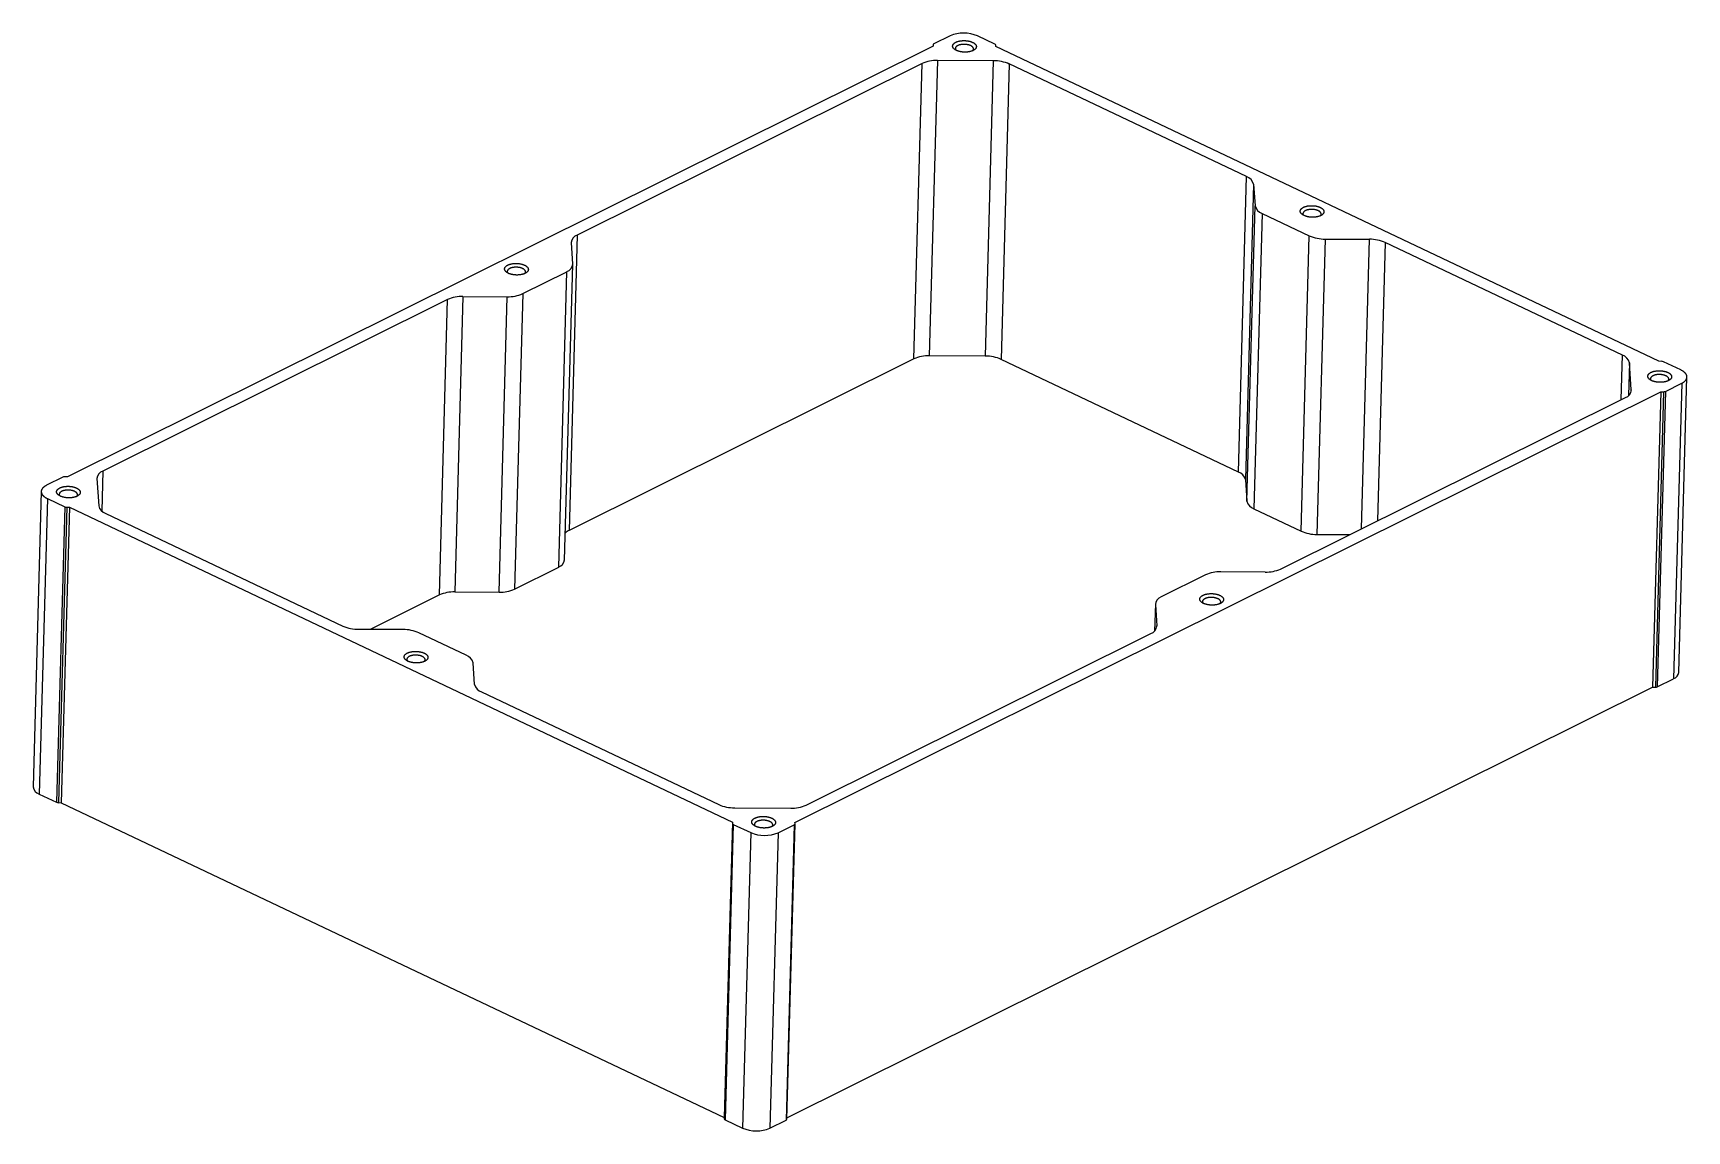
# Model space of a CAD drawing. Header units: millimetres. Extents: x -149 to 149, y -99 to 99.
import ezdxf

# ---------------------------------------------------------------- set-up
doc = ezdxf.new("R2010")
doc.units = ezdxf.units.MM

msp = doc.modelspace()

# ---------------------------------------------------------------- linework, layer by layer
at = {"color": 7, "linetype": 'Continuous', "lineweight": 25}
for p, q in [((16.27, 98.61), (13.34, 97.16)), ((24.35, 97.1), (21.22, 98.59)), ((13.22, 96.74), (-143.17, 18.98)), ((13.21, 97), (13.2, 96.73)), ((13.21, 96.98), (13.2, 96.73)), ((13.21, 96.98), (13.22, 96.74)), ((24.53, 96.69), (24.51, 96.93)), ((144.26, 39.85), (24.53, 96.69)), ((11.21, 93.61), (-51.06, 62.65)), ((9.74, 40.27), (11.21, 93.61)), ((14, 94.17), (12.52, 40.83)), ((24.11, 94.12), (14, 94.17)), ((22.64, 40.78), (24.11, 94.12)), ((26.97, 93.53), (25.5, 40.2)), ((69.82, 73.19), (26.97, 93.53)), ((68.35, 19.86), (69.82, 73.19)), ((71.09, 71.82), (69.61, 18.48)), ((71.09, 71.82), (71.35, 67.93)), ((69.88, 14.6), (71.35, 67.93)), ((72.62, 66.56), (71.14, 13.22)), ((72.62, 66.56), (81.15, 62.51)), ((-51.06, 62.65), (-52.54, 9.31)), ((-51.87, 57.4), (-52.14, 61.28)), ((79.67, 9.17), (81.15, 62.51)), ((84.01, 61.92), (82.54, 8.58)), ((84.01, 61.92), (92.01, 61.88)), ((90.56, 9.6), (92.01, 61.88)), ((94.87, 61.3), (93.48, 11.05)), ((137.72, 40.96), (94.87, 61.3)), ((-53.35, 3.97), (-51.87, 57.31)), ((-60.93, 52.07), (-52.95, 56.03)), ((-54.42, 2.7), (-52.95, 56.03)), ((-74.5, 51), (-136.77, 20.03)), ((-75.97, -2.34), (-74.5, 51)), ((-71.71, 51.55), (-73.18, -1.79)), ((-71.71, 51.55), (-63.72, 51.51)), ((-65.19, -1.83), (-63.72, 51.51)), ((-60.93, 52.07), (-62.4, -1.27)), ((9.74, 40.27), (-52.54, 9.31)), ((22.64, 40.78), (12.52, 40.83)), ((68.35, 19.86), (25.5, 40.2)), ((137.5, 32.93), (137.72, 40.96)), ((138.98, 39.58), (138.82, 33.68)), ((139.32, 34.67), (138.98, 39.58)), ((144.76, 39.84), (144.26, 39.85)), ((148.25, 38.28), (145.12, 39.77)), ((145.49, 34.42), (148.42, 35.88)), ((148.42, 35.88), (146.95, -17.46)), ((147.89, -16.34), (149.36, 37)), ((-11.75, -43.4), (144.64, 34.36)), ((75.97, 2.34), (138.25, 33.31)), ((139.32, 34.49), (139.32, 34.67)), ((144.64, 34.36), (143.17, -18.98)), ((145.14, 34.35), (143.67, -18.98)), ((145.49, 34.42), (144.01, -18.91)), ((144.64, 34.36), (145.14, 34.35)), ((-144.01, 18.91), (-146.95, 17.46)), ((-143.17, 18.98), (-143.67, 18.98)), ((-137.85, 18.67), (-137.51, 13.76)), ((-136.77, 20.03), (-136.97, 12.83)), ((69.61, 18.48), (69.88, 14.6)), ((-147.89, 16.34), (-149.36, -37)), ((-146.78, 15.06), (-148.25, -38.28)), ((-146.78, 15.06), (-143.65, 13.57)), ((-143.65, 13.57), (-145.12, -39.77)), ((-143.29, 13.49), (-144.76, -39.84)), ((-142.79, 13.49), (-144.26, -39.85)), ((-143.29, 13.49), (-142.79, 13.49)), ((-142.79, 13.49), (-23.05, -43.35)), ((-136.24, 12.38), (-93.4, -7.96)), ((71.14, 13.22), (79.67, 9.17)), ((82.54, 8.58), (88.47, 8.56)), ((-62.4, -1.27), (-54.42, 2.7)), ((62.4, 1.27), (54.42, -2.7)), ((73.18, 1.79), (65.19, 1.83)), ((-75.97, -2.34), (-88.47, -8.56)), ((-73.18, -1.79), (-65.19, -1.83)), ((53.35, -3.97), (53.21, -8.85)), ((53.35, -4.06), (53.22, -8.85)), ((53.35, -4.06), (53.61, -7.94)), ((-82.54, -8.58), (-90.53, -8.55)), ((53.61, -8.12), (53.61, -7.94)), ((-71.14, -13.22), (-79.67, -9.17)), ((-9.74, -40.27), (52.54, -9.31)), ((-69.61, -18.48), (-69.88, -14.6)), ((144.01, -18.91), (146.95, -17.46)), ((-68.35, -19.86), (-25.5, -40.2)), ((-13.2, -96.73), (143.17, -18.98)), ((143.17, -18.98), (143.67, -18.98)), ((-148.25, -38.28), (-145.12, -39.77)), ((-144.76, -39.84), (-144.26, -39.85)), ((-144.26, -39.85), (-24.53, -96.69)), ((-22.64, -40.78), (-12.52, -40.83)), ((-23.05, -43.35), (-24.53, -96.69)), ((-23.04, -43.59), (-24.51, -96.93)), ((-22.88, -43.76), (-24.35, -97.1)), ((-23.05, -43.35), (-23.04, -43.59)), ((-22.88, -43.76), (-19.74, -45.25)), ((-14.8, -45.28), (-11.87, -43.82)), ((-11.87, -43.82), (-13.34, -97.16)), ((-13.21, -97), (-11.73, -43.66)), ((-11.73, -43.65), (-11.75, -43.4)), ((-19.74, -45.25), (-21.22, -98.59)), ((-14.8, -45.28), (-16.27, -98.61)), ((-24.53, -96.69), (-24.51, -96.93)), ((-24.35, -97.1), (-21.22, -98.59)), ((-16.27, -98.61), (-13.34, -97.16))]:
    msp.add_line(p, q, dxfattribs=at)
at = {"color": 7, "linetype": 'Continuous', "lineweight": 25, "flags": 128}
for points in [[(20.34, 97.44), (20.4, 97.42), (20.46, 97.39), (20.51, 97.36), (20.56, 97.33), (20.61, 97.3), (20.65, 97.26), (20.7, 97.23), (20.74, 97.2), (20.78, 97.16), (20.81, 97.13), (20.85, 97.09), (20.88, 97.05), (20.9, 97.02), (20.93, 96.98), (20.95, 96.94), (20.97, 96.9), (20.99, 96.87), (21, 96.83), (21.01, 96.79), (21.02, 96.75), (21.02, 96.71), (21.03, 96.67), (21.02, 96.64), (21.02, 96.6), (21.01, 96.56), (21, 96.52), (20.99, 96.48), (20.98, 96.45), (20.96, 96.41), (20.94, 96.37), (20.91, 96.34), (20.89, 96.3), (20.86, 96.27), (20.82, 96.23), (20.79, 96.2), (20.75, 96.16), (20.71, 96.13), (20.67, 96.1), (20.62, 96.07), (20.58, 96.04), (20.53, 96.01), (20.47, 95.98), (20.42, 95.96), (20.36, 95.93), (20.3, 95.9), (20.24, 95.88), (20.18, 95.86), (20.12, 95.84), (20.05, 95.82), (19.98, 95.8), (19.92, 95.78), (19.85, 95.76), (19.77, 95.75), (19.7, 95.73), (19.63, 95.72), (19.55, 95.71), (19.48, 95.7), (19.4, 95.69), (19.32, 95.69), (19.24, 95.68), (19.17, 95.68), (19.09, 95.67), (19.01, 95.67), (18.93, 95.67), (18.85, 95.67), (18.77, 95.68), (18.69, 95.68), (18.61, 95.69), (18.53, 95.69), (18.45, 95.7), (18.38, 95.71), (18.3, 95.72), (18.22, 95.74), (18.15, 95.75), (18.07, 95.76), (18, 95.78), (17.93, 95.8), (17.86, 95.82), (17.79, 95.84), (17.72, 95.86), (17.66, 95.88), (17.59, 95.91), (17.53, 95.93), (17.47, 95.96), (17.41, 95.98), (17.35, 96.01), (17.3, 96.04), (17.24, 96.07), (17.19, 96.1), (17.14, 96.13), (17.1, 96.17), (17.06, 96.2), (17.01, 96.23), (16.98, 96.27), (16.94, 96.3), (16.91, 96.34), (16.88, 96.37), (16.85, 96.41), (16.82, 96.45), (16.8, 96.49), (16.78, 96.52), (16.77, 96.56), (16.75, 96.6), (16.74, 96.64), (16.73, 96.68), (16.73, 96.72), (16.73, 96.75), (16.73, 96.79), (16.73, 96.83), (16.74, 96.87), (16.75, 96.91), (16.76, 96.94), (16.78, 96.98), (16.8, 97.02), (16.82, 97.06), (16.84, 97.09), (16.87, 97.13), (16.9, 97.16), (16.93, 97.2), (16.97, 97.23), (17, 97.26), (17.04, 97.3), (17.09, 97.33), (17.13, 97.36), (17.18, 97.39), (17.23, 97.42), (17.28, 97.45), (17.33, 97.47), (17.39, 97.5), (17.45, 97.52), (17.51, 97.55), (17.57, 97.57), (17.64, 97.59), (17.7, 97.61), (17.77, 97.63), (17.84, 97.65), (17.91, 97.67), (17.98, 97.68), (18.05, 97.69), (18.13, 97.71), (18.2, 97.72), (18.28, 97.73), (18.35, 97.74), (18.43, 97.74), (18.51, 97.75), (18.59, 97.75), (18.67, 97.76), (18.75, 97.76), (18.82, 97.76), (18.9, 97.76), (18.98, 97.75), (19.06, 97.75), (19.14, 97.74), (19.22, 97.74), (19.3, 97.73), (19.38, 97.72), (19.45, 97.71), (19.53, 97.69), (19.6, 97.68), (19.68, 97.66), (19.75, 97.65), (19.82, 97.63), (19.89, 97.61), (19.96, 97.59), (20.03, 97.57), (20.1, 97.55), (20.16, 97.52), (20.23, 97.5), (20.29, 97.47), (20.34, 97.44)], [(19.99, 96.84), (19.94, 96.86), (19.89, 96.88), (19.83, 96.9), (19.77, 96.93), (19.71, 96.94), (19.65, 96.96), (19.59, 96.98), (19.53, 97), (19.46, 97.01), (19.4, 97.02), (19.33, 97.03), (19.27, 97.04), (19.2, 97.05), (19.13, 97.06), (19.06, 97.07), (18.99, 97.07), (18.92, 97.08), (18.85, 97.08), (18.78, 97.08), (18.71, 97.08), (18.64, 97.07), (18.58, 97.07), (18.51, 97.07), (18.44, 97.06), (18.37, 97.05), (18.31, 97.04), (18.24, 97.03), (18.18, 97.02), (18.12, 97.01), (18.05, 96.99), (18, 96.98), (17.94, 96.96), (17.88, 96.94), (17.83, 96.92), (17.77, 96.9), (17.72, 96.88), (17.67, 96.85), (17.62, 96.83), (17.58, 96.81), (17.54, 96.78), (17.5, 96.75), (17.46, 96.73), (17.42, 96.7), (17.39, 96.67), (17.36, 96.64), (17.33, 96.61), (17.31, 96.58), (17.29, 96.55), (17.27, 96.51), (17.25, 96.48), (17.24, 96.45), (17.23, 96.42), (17.22, 96.38), (17.22, 96.35), (17.22, 96.31), (17.22, 96.28), (17.22, 96.25), (17.23, 96.21), (17.24, 96.18), (17.25, 96.15), (17.27, 96.11), (17.28, 96.08), (17.31, 96.05), (17.32, 96.03)], [(20.39, 95.94), (20.41, 95.96), (20.43, 95.99), (20.45, 96.02), (20.47, 96.06), (20.48, 96.09), (20.5, 96.12), (20.5, 96.16), (20.51, 96.19), (20.51, 96.22), (20.51, 96.26), (20.51, 96.29), (20.51, 96.32), (20.5, 96.36), (20.49, 96.39), (20.47, 96.42), (20.45, 96.46), (20.43, 96.49), (20.41, 96.52), (20.39, 96.55), (20.36, 96.59), (20.33, 96.62), (20.29, 96.65), (20.26, 96.68), (20.22, 96.71), (20.18, 96.73), (20.13, 96.76), (20.09, 96.79), (20.04, 96.81), (19.99, 96.84)], [(83.13, 67.64), (83.19, 67.61), (83.24, 67.58), (83.3, 67.55), (83.35, 67.52), (83.4, 67.49), (83.44, 67.46), (83.49, 67.42), (83.53, 67.39), (83.56, 67.35), (83.6, 67.32), (83.63, 67.28), (83.66, 67.25), (83.69, 67.21), (83.72, 67.17), (83.74, 67.14), (83.76, 67.1), (83.77, 67.06), (83.79, 67.02), (83.8, 66.98), (83.81, 66.95), (83.81, 66.91), (83.81, 66.87), (83.81, 66.83), (83.81, 66.79), (83.8, 66.75), (83.79, 66.72), (83.78, 66.68), (83.76, 66.64), (83.75, 66.6), (83.72, 66.57), (83.7, 66.53), (83.67, 66.49), (83.64, 66.46), (83.61, 66.42), (83.58, 66.39), (83.54, 66.36), (83.5, 66.33), (83.46, 66.29), (83.41, 66.26), (83.36, 66.23), (83.31, 66.2), (83.26, 66.18), (83.21, 66.15), (83.15, 66.12), (83.09, 66.1), (83.03, 66.07), (82.97, 66.05), (82.91, 66.03), (82.84, 66.01), (82.77, 65.99), (82.7, 65.97), (82.63, 65.96), (82.56, 65.94), (82.49, 65.93), (82.41, 65.92), (82.34, 65.9), (82.26, 65.89), (82.19, 65.89), (82.11, 65.88), (82.03, 65.87), (81.95, 65.87), (81.87, 65.87), (81.8, 65.86), (81.72, 65.86), (81.64, 65.87), (81.56, 65.87), (81.48, 65.87), (81.4, 65.88), (81.32, 65.89), (81.24, 65.89), (81.16, 65.9), (81.09, 65.92), (81.01, 65.93), (80.94, 65.94), (80.86, 65.96), (80.79, 65.97), (80.72, 65.99), (80.65, 66.01), (80.58, 66.03), (80.51, 66.05), (80.44, 66.08), (80.38, 66.1), (80.32, 66.12), (80.25, 66.15), (80.2, 66.18), (80.14, 66.21), (80.08, 66.23), (80.03, 66.26), (79.98, 66.3), (79.93, 66.33), (79.89, 66.36), (79.84, 66.39), (79.8, 66.43), (79.76, 66.46), (79.73, 66.5), (79.69, 66.53), (79.66, 66.57), (79.64, 66.6), (79.61, 66.64), (79.59, 66.68), (79.57, 66.72), (79.55, 66.76), (79.54, 66.79), (79.53, 66.83), (79.52, 66.87), (79.52, 66.91), (79.51, 66.95), (79.52, 66.99), (79.52, 67.02), (79.53, 67.06), (79.54, 67.1), (79.55, 67.14), (79.56, 67.18), (79.58, 67.21), (79.6, 67.25), (79.63, 67.29), (79.66, 67.32), (79.69, 67.36), (79.72, 67.39), (79.75, 67.42), (79.79, 67.46), (79.83, 67.49), (79.87, 67.52), (79.92, 67.55), (79.97, 67.58), (80.02, 67.61), (80.07, 67.64), (80.12, 67.67), (80.18, 67.69), (80.24, 67.72), (80.3, 67.74), (80.36, 67.76), (80.42, 67.78), (80.49, 67.81), (80.56, 67.82), (80.63, 67.84), (80.7, 67.86), (80.77, 67.87), (80.84, 67.89), (80.91, 67.9), (80.99, 67.91), (81.06, 67.92), (81.14, 67.93), (81.22, 67.94), (81.3, 67.94), (81.37, 67.95), (81.45, 67.95), (81.53, 67.95), (81.61, 67.95), (81.69, 67.95), (81.77, 67.95), (81.85, 67.94), (81.93, 67.94), (82.01, 67.93), (82.09, 67.92), (82.16, 67.91), (82.24, 67.9), (82.32, 67.89), (82.39, 67.87), (82.47, 67.86), (82.54, 67.84), (82.61, 67.82), (82.68, 67.8), (82.75, 67.78), (82.82, 67.76), (82.89, 67.74), (82.95, 67.72), (83.01, 67.69), (83.07, 67.66), (83.13, 67.64)], [(82.78, 67.03), (82.73, 67.05), (82.67, 67.08), (82.62, 67.1), (82.56, 67.12), (82.5, 67.14), (82.44, 67.16), (82.38, 67.17), (82.32, 67.19), (82.25, 67.2), (82.19, 67.22), (82.12, 67.23), (82.05, 67.24), (81.99, 67.25), (81.92, 67.25), (81.85, 67.26), (81.78, 67.27), (81.71, 67.27), (81.64, 67.27), (81.57, 67.27), (81.5, 67.27), (81.43, 67.27), (81.36, 67.26), (81.3, 67.26), (81.23, 67.25), (81.16, 67.24), (81.1, 67.24), (81.03, 67.22), (80.97, 67.21), (80.9, 67.2), (80.84, 67.18), (80.78, 67.17), (80.72, 67.15), (80.67, 67.13), (80.61, 67.11), (80.56, 67.09), (80.51, 67.07), (80.46, 67.05), (80.41, 67.02), (80.37, 67), (80.33, 66.97), (80.28, 66.95), (80.25, 66.92), (80.21, 66.89), (80.18, 66.86), (80.15, 66.83), (80.12, 66.8), (80.1, 66.77), (80.08, 66.74), (80.06, 66.71), (80.04, 66.67), (80.03, 66.64), (80.02, 66.61), (80.01, 66.58), (80, 66.54), (80, 66.51), (80, 66.47), (80.01, 66.44), (80.01, 66.41), (80.02, 66.37), (80.04, 66.34), (80.05, 66.31), (80.07, 66.27), (80.09, 66.24), (80.11, 66.22)], [(83.18, 66.14), (83.19, 66.15), (83.22, 66.19), (83.24, 66.22), (83.26, 66.25), (83.27, 66.28), (83.28, 66.32), (83.29, 66.35), (83.3, 66.38), (83.3, 66.42), (83.3, 66.45), (83.3, 66.48), (83.29, 66.52), (83.28, 66.55), (83.27, 66.58), (83.26, 66.62), (83.24, 66.65), (83.22, 66.68), (83.2, 66.72), (83.17, 66.75), (83.14, 66.78), (83.11, 66.81), (83.08, 66.84), (83.04, 66.87), (83.01, 66.9), (82.97, 66.93), (82.92, 66.95), (82.88, 66.98), (82.83, 67.01), (82.78, 67.03)], [(-60.58, 57.21), (-60.52, 57.18), (-60.47, 57.15), (-60.42, 57.12), (-60.37, 57.09), (-60.32, 57.06), (-60.27, 57.02), (-60.23, 56.99), (-60.19, 56.96), (-60.15, 56.92), (-60.11, 56.89), (-60.08, 56.85), (-60.05, 56.82), (-60.02, 56.78), (-60, 56.74), (-59.98, 56.7), (-59.96, 56.67), (-59.94, 56.63), (-59.93, 56.59), (-59.92, 56.55), (-59.91, 56.51), (-59.9, 56.47), (-59.9, 56.44), (-59.9, 56.4), (-59.91, 56.36), (-59.91, 56.32), (-59.92, 56.28), (-59.94, 56.25), (-59.95, 56.21), (-59.97, 56.17), (-59.99, 56.13), (-60.01, 56.1), (-60.04, 56.06), (-60.07, 56.03), (-60.1, 55.99), (-60.14, 55.96), (-60.18, 55.93), (-60.22, 55.89), (-60.26, 55.86), (-60.3, 55.83), (-60.35, 55.8), (-60.4, 55.77), (-60.45, 55.74), (-60.51, 55.72), (-60.56, 55.69), (-60.62, 55.67), (-60.68, 55.64), (-60.75, 55.62), (-60.81, 55.6), (-60.87, 55.58), (-60.94, 55.56), (-61.01, 55.54), (-61.08, 55.52), (-61.15, 55.51), (-61.23, 55.5), (-61.3, 55.48), (-61.37, 55.47), (-61.45, 55.46), (-61.53, 55.45), (-61.6, 55.45), (-61.68, 55.44), (-61.76, 55.44), (-61.84, 55.43), (-61.92, 55.43), (-62, 55.43), (-62.08, 55.43), (-62.16, 55.44), (-62.24, 55.44), (-62.32, 55.45), (-62.39, 55.45), (-62.47, 55.46), (-62.55, 55.47), (-62.63, 55.48), (-62.7, 55.5), (-62.78, 55.51), (-62.85, 55.53), (-62.93, 55.54), (-63, 55.56), (-63.07, 55.58), (-63.14, 55.6), (-63.2, 55.62), (-63.27, 55.64), (-63.34, 55.67), (-63.4, 55.69), (-63.46, 55.72), (-63.52, 55.75), (-63.58, 55.77), (-63.63, 55.8), (-63.68, 55.83), (-63.73, 55.86), (-63.78, 55.89), (-63.83, 55.93), (-63.87, 55.96), (-63.91, 55.99), (-63.95, 56.03), (-63.99, 56.06), (-64.02, 56.1), (-64.05, 56.14), (-64.08, 56.17), (-64.1, 56.21), (-64.12, 56.25), (-64.14, 56.28), (-64.16, 56.32), (-64.17, 56.36), (-64.18, 56.4), (-64.19, 56.44), (-64.2, 56.48), (-64.2, 56.52), (-64.2, 56.55), (-64.19, 56.59), (-64.19, 56.63), (-64.18, 56.67), (-64.17, 56.71), (-64.15, 56.74), (-64.13, 56.78), (-64.11, 56.82), (-64.09, 56.85), (-64.06, 56.89), (-64.03, 56.92), (-64, 56.96), (-63.96, 56.99), (-63.92, 57.03), (-63.88, 57.06), (-63.84, 57.09), (-63.8, 57.12), (-63.75, 57.15), (-63.7, 57.18), (-63.65, 57.21), (-63.59, 57.23), (-63.54, 57.26), (-63.48, 57.28), (-63.42, 57.31), (-63.36, 57.33), (-63.29, 57.35), (-63.23, 57.37), (-63.16, 57.39), (-63.09, 57.41), (-63.02, 57.43), (-62.95, 57.44), (-62.87, 57.46), (-62.8, 57.47), (-62.73, 57.48), (-62.65, 57.49), (-62.57, 57.5), (-62.5, 57.5), (-62.42, 57.51), (-62.34, 57.51), (-62.26, 57.52), (-62.18, 57.52), (-62.1, 57.52), (-62.02, 57.52), (-61.94, 57.51), (-61.86, 57.51), (-61.78, 57.5), (-61.71, 57.5), (-61.63, 57.49), (-61.55, 57.48), (-61.47, 57.47), (-61.4, 57.45), (-61.32, 57.44), (-61.25, 57.43), (-61.17, 57.41), (-61.1, 57.39), (-61.03, 57.37), (-60.96, 57.35), (-60.9, 57.33), (-60.83, 57.31), (-60.76, 57.28), (-60.7, 57.26), (-60.64, 57.23), (-60.58, 57.21)], [(-60.94, 56.6), (-60.99, 56.62), (-61.04, 56.64), (-61.1, 56.67), (-61.15, 56.69), (-61.21, 56.71), (-61.27, 56.72), (-61.33, 56.74), (-61.4, 56.76), (-61.46, 56.77), (-61.53, 56.78), (-61.59, 56.8), (-61.66, 56.81), (-61.73, 56.81), (-61.8, 56.82), (-61.87, 56.83), (-61.93, 56.83), (-62, 56.84), (-62.07, 56.84), (-62.14, 56.84), (-62.21, 56.84), (-62.28, 56.84), (-62.35, 56.83), (-62.42, 56.83), (-62.49, 56.82), (-62.55, 56.81), (-62.62, 56.8), (-62.68, 56.79), (-62.75, 56.78), (-62.81, 56.77), (-62.87, 56.75), (-62.93, 56.74), (-62.99, 56.72), (-63.05, 56.7), (-63.1, 56.68), (-63.15, 56.66), (-63.21, 56.64), (-63.25, 56.62), (-63.3, 56.59), (-63.35, 56.57), (-63.39, 56.54), (-63.43, 56.51), (-63.47, 56.49), (-63.5, 56.46), (-63.53, 56.43), (-63.56, 56.4), (-63.59, 56.37), (-63.62, 56.34), (-63.64, 56.31), (-63.66, 56.28), (-63.67, 56.24), (-63.69, 56.21), (-63.7, 56.18), (-63.71, 56.14), (-63.71, 56.11), (-63.71, 56.08), (-63.71, 56.04), (-63.71, 56.01), (-63.7, 55.97), (-63.69, 55.94), (-63.68, 55.91), (-63.66, 55.87), (-63.64, 55.84), (-63.62, 55.81), (-63.61, 55.79)], [(-60.53, 55.7), (-60.52, 55.72), (-60.5, 55.75), (-60.48, 55.79), (-60.46, 55.82), (-60.44, 55.85), (-60.43, 55.88), (-60.42, 55.92), (-60.42, 55.95), (-60.41, 55.98), (-60.41, 56.02), (-60.42, 56.05), (-60.42, 56.09), (-60.43, 56.12), (-60.44, 56.15), (-60.46, 56.19), (-60.47, 56.22), (-60.49, 56.25), (-60.52, 56.28), (-60.54, 56.32), (-60.57, 56.35), (-60.6, 56.38), (-60.63, 56.41), (-60.67, 56.44), (-60.71, 56.47), (-60.75, 56.49), (-60.79, 56.52), (-60.84, 56.55), (-60.89, 56.57), (-60.94, 56.6)], [(145.92, 37.83), (145.98, 37.8), (146.03, 37.77), (146.08, 37.74), (146.14, 37.71), (146.18, 37.68), (146.23, 37.65), (146.27, 37.62), (146.31, 37.58), (146.35, 37.55), (146.39, 37.51), (146.42, 37.48), (146.45, 37.44), (146.48, 37.4), (146.5, 37.37), (146.53, 37.33), (146.55, 37.29), (146.56, 37.25), (146.58, 37.22), (146.59, 37.18), (146.59, 37.14), (146.6, 37.1), (146.6, 37.06), (146.6, 37.02), (146.6, 36.98), (146.59, 36.95), (146.58, 36.91), (146.57, 36.87), (146.55, 36.83), (146.53, 36.8), (146.51, 36.76), (146.49, 36.72), (146.46, 36.69), (146.43, 36.65), (146.4, 36.62), (146.36, 36.58), (146.33, 36.55), (146.29, 36.52), (146.24, 36.49), (146.2, 36.46), (146.15, 36.43), (146.1, 36.4), (146.05, 36.37), (145.99, 36.34), (145.94, 36.32), (145.88, 36.29), (145.82, 36.27), (145.76, 36.25), (145.69, 36.22), (145.63, 36.2), (145.56, 36.18), (145.49, 36.17), (145.42, 36.15), (145.35, 36.14), (145.28, 36.12), (145.2, 36.11), (145.13, 36.1), (145.05, 36.09), (144.97, 36.08), (144.9, 36.07), (144.82, 36.07), (144.74, 36.06), (144.66, 36.06), (144.58, 36.06), (144.5, 36.06), (144.42, 36.06), (144.34, 36.06), (144.27, 36.07), (144.19, 36.07), (144.11, 36.08), (144.03, 36.09), (143.95, 36.1), (143.88, 36.11), (143.8, 36.12), (143.72, 36.14), (143.65, 36.15), (143.58, 36.17), (143.5, 36.19), (143.43, 36.2), (143.36, 36.23), (143.3, 36.25), (143.23, 36.27), (143.17, 36.29), (143.1, 36.32), (143.04, 36.34), (142.98, 36.37), (142.93, 36.4), (142.87, 36.43), (142.82, 36.46), (142.77, 36.49), (142.72, 36.52), (142.67, 36.55), (142.63, 36.59), (142.59, 36.62), (142.55, 36.65), (142.52, 36.69), (142.48, 36.73), (142.45, 36.76), (142.42, 36.8), (142.4, 36.84), (142.38, 36.87), (142.36, 36.91), (142.34, 36.95), (142.33, 36.99), (142.32, 37.03), (142.31, 37.06), (142.3, 37.1), (142.3, 37.14), (142.3, 37.18), (142.31, 37.22), (142.31, 37.26), (142.32, 37.29), (142.34, 37.33), (142.35, 37.37), (142.37, 37.41), (142.39, 37.44), (142.42, 37.48), (142.44, 37.51), (142.47, 37.55), (142.51, 37.58), (142.54, 37.62), (142.58, 37.65), (142.62, 37.68), (142.66, 37.72), (142.71, 37.75), (142.75, 37.78), (142.8, 37.8), (142.86, 37.83), (142.91, 37.86), (142.97, 37.89), (143.02, 37.91), (143.08, 37.93), (143.15, 37.96), (143.21, 37.98), (143.28, 38), (143.34, 38.02), (143.41, 38.04), (143.48, 38.05), (143.55, 38.07), (143.63, 38.08), (143.7, 38.09), (143.78, 38.1), (143.85, 38.11), (143.93, 38.12), (144.01, 38.13), (144.08, 38.14), (144.16, 38.14), (144.24, 38.14), (144.32, 38.14), (144.4, 38.14), (144.48, 38.14), (144.56, 38.14), (144.64, 38.14), (144.72, 38.13), (144.8, 38.12), (144.87, 38.11), (144.95, 38.1), (145.03, 38.09), (145.1, 38.08), (145.18, 38.07), (145.25, 38.05), (145.33, 38.03), (145.4, 38.02), (145.47, 38), (145.54, 37.98), (145.61, 37.96), (145.67, 37.93), (145.74, 37.91), (145.8, 37.88), (145.86, 37.86), (145.92, 37.83)], [(145.57, 37.22), (145.51, 37.25), (145.46, 37.27), (145.41, 37.29), (145.35, 37.31), (145.29, 37.33), (145.23, 37.35), (145.17, 37.37), (145.1, 37.38), (145.04, 37.4), (144.97, 37.41), (144.91, 37.42), (144.84, 37.43), (144.77, 37.44), (144.71, 37.45), (144.64, 37.45), (144.57, 37.46), (144.5, 37.46), (144.43, 37.46), (144.36, 37.46), (144.29, 37.46), (144.22, 37.46), (144.15, 37.46), (144.08, 37.45), (144.02, 37.45), (143.95, 37.44), (143.88, 37.43), (143.82, 37.42), (143.75, 37.41), (143.69, 37.39), (143.63, 37.38), (143.57, 37.36), (143.51, 37.35), (143.46, 37.33), (143.4, 37.31), (143.35, 37.29), (143.3, 37.26), (143.25, 37.24), (143.2, 37.22), (143.16, 37.19), (143.11, 37.17), (143.07, 37.14), (143.03, 37.11), (143, 37.08), (142.97, 37.06), (142.94, 37.03), (142.91, 37), (142.88, 36.96), (142.86, 36.93), (142.84, 36.9), (142.83, 36.87), (142.81, 36.84), (142.8, 36.8), (142.8, 36.77), (142.79, 36.74), (142.79, 36.7), (142.79, 36.67), (142.8, 36.63), (142.8, 36.6), (142.81, 36.57), (142.83, 36.53), (142.84, 36.5), (142.86, 36.47), (142.88, 36.43), (142.9, 36.42)], [(145.97, 36.33), (145.98, 36.35), (146.01, 36.38), (146.03, 36.41), (146.04, 36.44), (146.06, 36.48), (146.07, 36.51), (146.08, 36.54), (146.09, 36.58), (146.09, 36.61), (146.09, 36.64), (146.09, 36.68), (146.08, 36.71), (146.07, 36.74), (146.06, 36.78), (146.05, 36.81), (146.03, 36.84), (146.01, 36.88), (145.99, 36.91), (145.96, 36.94), (145.93, 36.97), (145.9, 37), (145.87, 37.03), (145.83, 37.06), (145.79, 37.09), (145.75, 37.12), (145.71, 37.15), (145.66, 37.17), (145.62, 37.2), (145.57, 37.22)], [(148.42, 35.88), (148.49, 35.92), (148.55, 35.95), (148.62, 35.99), (148.68, 36.03), (148.74, 36.07), (148.8, 36.11), (148.85, 36.15), (148.9, 36.19), (148.95, 36.23), (149, 36.27), (149.04, 36.32), (149.08, 36.36), (149.12, 36.41), (149.16, 36.45), (149.19, 36.5), (149.22, 36.54), (149.25, 36.59), (149.27, 36.64), (149.29, 36.69), (149.31, 36.73), (149.33, 36.78), (149.34, 36.83), (149.35, 36.88), (149.36, 36.93), (149.36, 36.98), (149.36, 37.03), (149.36, 37.08), (149.36, 37.13), (149.35, 37.18), (149.34, 37.22), (149.32, 37.27), (149.31, 37.32), (149.29, 37.37), (149.27, 37.42), (149.24, 37.47), (149.21, 37.52), (149.18, 37.56), (149.15, 37.61), (149.11, 37.66), (149.07, 37.71), (149.03, 37.75), (148.98, 37.8), (148.94, 37.84), (148.89, 37.88), (148.83, 37.93), (148.78, 37.97), (148.72, 38.01), (148.66, 38.05), (148.6, 38.09), (148.54, 38.13), (148.47, 38.17), (148.4, 38.21), (148.33, 38.25), (148.25, 38.28)], [(-146.95, 17.46), (-147.01, 17.42), (-147.08, 17.39), (-147.14, 17.35), (-147.21, 17.31), (-147.26, 17.27), (-147.32, 17.23), (-147.38, 17.19), (-147.43, 17.15), (-147.48, 17.11), (-147.52, 17.07), (-147.57, 17.02), (-147.61, 16.98), (-147.65, 16.93), (-147.68, 16.89), (-147.72, 16.84), (-147.75, 16.79), (-147.77, 16.75), (-147.8, 16.7), (-147.82, 16.65), (-147.84, 16.6), (-147.85, 16.56), (-147.87, 16.51), (-147.88, 16.46), (-147.88, 16.41), (-147.89, 16.36), (-147.89, 16.31), (-147.89, 16.26), (-147.88, 16.21), (-147.87, 16.16), (-147.86, 16.11), (-147.85, 16.06), (-147.83, 16.02), (-147.81, 15.97), (-147.79, 15.92), (-147.77, 15.87), (-147.74, 15.82), (-147.71, 15.77), (-147.67, 15.73), (-147.64, 15.68), (-147.6, 15.63), (-147.55, 15.59), (-147.51, 15.54), (-147.46, 15.5), (-147.41, 15.45), (-147.36, 15.41), (-147.3, 15.37), (-147.25, 15.33), (-147.19, 15.28), (-147.13, 15.24), (-147.06, 15.2), (-146.99, 15.17), (-146.92, 15.13), (-146.85, 15.09), (-146.78, 15.06)], [(-141.51, 16.97), (-141.45, 16.94), (-141.4, 16.91), (-141.34, 16.88), (-141.29, 16.85), (-141.25, 16.82), (-141.2, 16.79), (-141.16, 16.75), (-141.11, 16.72), (-141.08, 16.68), (-141.04, 16.65), (-141.01, 16.61), (-140.98, 16.58), (-140.95, 16.54), (-140.92, 16.5), (-140.9, 16.47), (-140.88, 16.43), (-140.87, 16.39), (-140.85, 16.35), (-140.84, 16.31), (-140.83, 16.27), (-140.83, 16.24), (-140.83, 16.2), (-140.83, 16.16), (-140.83, 16.12), (-140.84, 16.08), (-140.85, 16.04), (-140.86, 16.01), (-140.88, 15.97), (-140.9, 15.93), (-140.92, 15.9), (-140.94, 15.86), (-140.97, 15.82), (-141, 15.79), (-141.03, 15.75), (-141.07, 15.72), (-141.1, 15.69), (-141.14, 15.65), (-141.19, 15.62), (-141.23, 15.59), (-141.28, 15.56), (-141.33, 15.53), (-141.38, 15.51), (-141.43, 15.48), (-141.49, 15.45), (-141.55, 15.43), (-141.61, 15.4), (-141.67, 15.38), (-141.74, 15.36), (-141.8, 15.34), (-141.87, 15.32), (-141.94, 15.3), (-142.01, 15.29), (-142.08, 15.27), (-142.15, 15.26), (-142.23, 15.24), (-142.3, 15.23), (-142.38, 15.22), (-142.45, 15.22), (-142.53, 15.21), (-142.61, 15.2), (-142.69, 15.2), (-142.77, 15.2), (-142.85, 15.19), (-142.93, 15.19), (-143, 15.2), (-143.08, 15.2), (-143.16, 15.2), (-143.24, 15.21), (-143.32, 15.22), (-143.4, 15.22), (-143.48, 15.23), (-143.55, 15.25), (-143.63, 15.26), (-143.7, 15.27), (-143.78, 15.29), (-143.85, 15.3), (-143.92, 15.32), (-143.99, 15.34), (-144.06, 15.36), (-144.13, 15.38), (-144.2, 15.41), (-144.26, 15.43), (-144.33, 15.45), (-144.39, 15.48), (-144.45, 15.51), (-144.5, 15.53), (-144.56, 15.56), (-144.61, 15.59), (-144.66, 15.62), (-144.71, 15.66), (-144.75, 15.69), (-144.8, 15.72), (-144.84, 15.76), (-144.88, 15.79), (-144.91, 15.83), (-144.95, 15.86), (-144.98, 15.9), (-145, 15.93), (-145.03, 15.97), (-145.05, 16.01), (-145.07, 16.05), (-145.09, 16.08), (-145.1, 16.12), (-145.11, 16.16), (-145.12, 16.2), (-145.12, 16.24), (-145.13, 16.28), (-145.13, 16.32), (-145.12, 16.35), (-145.11, 16.39), (-145.1, 16.43), (-145.09, 16.47), (-145.08, 16.5), (-145.06, 16.54), (-145.04, 16.58), (-145.01, 16.61), (-144.99, 16.65), (-144.96, 16.69), (-144.92, 16.72), (-144.89, 16.75), (-144.85, 16.79), (-144.81, 16.82), (-144.77, 16.85), (-144.72, 16.88), (-144.68, 16.91), (-144.63, 16.94), (-144.57, 16.97), (-144.52, 17), (-144.46, 17.02), (-144.4, 17.05), (-144.34, 17.07), (-144.28, 17.09), (-144.22, 17.11), (-144.15, 17.13), (-144.08, 17.15), (-144.02, 17.17), (-143.95, 17.19), (-143.87, 17.2), (-143.8, 17.22), (-143.73, 17.23), (-143.65, 17.24), (-143.58, 17.25), (-143.5, 17.26), (-143.42, 17.27), (-143.34, 17.27), (-143.27, 17.28), (-143.19, 17.28), (-143.11, 17.28), (-143.03, 17.28), (-142.95, 17.28), (-142.87, 17.28), (-142.79, 17.27), (-142.71, 17.27), (-142.63, 17.26), (-142.55, 17.25), (-142.48, 17.24), (-142.4, 17.23), (-142.32, 17.22), (-142.25, 17.2), (-142.17, 17.19), (-142.1, 17.17), (-142.03, 17.15), (-141.96, 17.13), (-141.89, 17.11), (-141.82, 17.09), (-141.76, 17.07), (-141.69, 17.05), (-141.63, 17.02), (-141.57, 16.99), (-141.51, 16.97)], [(-141.86, 16.36), (-141.91, 16.38), (-141.97, 16.41), (-142.02, 16.43), (-142.08, 16.45), (-142.14, 16.47), (-142.2, 16.49), (-142.26, 16.5), (-142.32, 16.52), (-142.39, 16.53), (-142.45, 16.55), (-142.52, 16.56), (-142.59, 16.57), (-142.66, 16.58), (-142.72, 16.58), (-142.79, 16.59), (-142.86, 16.59), (-142.93, 16.6), (-143, 16.6), (-143.07, 16.6), (-143.14, 16.6), (-143.21, 16.6), (-143.28, 16.59), (-143.35, 16.59), (-143.41, 16.58), (-143.48, 16.57), (-143.55, 16.56), (-143.61, 16.55), (-143.67, 16.54), (-143.74, 16.53), (-143.8, 16.51), (-143.86, 16.5), (-143.92, 16.48), (-143.97, 16.46), (-144.03, 16.44), (-144.08, 16.42), (-144.13, 16.4), (-144.18, 16.38), (-144.23, 16.35), (-144.27, 16.33), (-144.32, 16.3), (-144.36, 16.28), (-144.39, 16.25), (-144.43, 16.22), (-144.46, 16.19), (-144.49, 16.16), (-144.52, 16.13), (-144.54, 16.1), (-144.57, 16.07), (-144.58, 16.04), (-144.6, 16), (-144.61, 15.97), (-144.62, 15.94), (-144.63, 15.9), (-144.64, 15.87), (-144.64, 15.84), (-144.64, 15.8), (-144.63, 15.77), (-144.63, 15.74), (-144.62, 15.7), (-144.6, 15.67), (-144.59, 15.64), (-144.57, 15.6), (-144.55, 15.57), (-144.53, 15.55)], [(-141.46, 15.47), (-141.45, 15.48), (-141.42, 15.52), (-141.4, 15.55), (-141.38, 15.58), (-141.37, 15.61), (-141.36, 15.64), (-141.35, 15.68), (-141.34, 15.71), (-141.34, 15.75), (-141.34, 15.78), (-141.34, 15.81), (-141.35, 15.85), (-141.36, 15.88), (-141.37, 15.91), (-141.38, 15.95), (-141.4, 15.98), (-141.42, 16.01), (-141.44, 16.05), (-141.47, 16.08), (-141.5, 16.11), (-141.53, 16.14), (-141.56, 16.17), (-141.6, 16.2), (-141.63, 16.23), (-141.68, 16.26), (-141.72, 16.28), (-141.76, 16.31), (-141.81, 16.34), (-141.86, 16.36)], [(64.99, -2.41), (65.05, -2.44), (65.11, -2.46), (65.16, -2.49), (65.21, -2.53), (65.26, -2.56), (65.3, -2.59), (65.35, -2.62), (65.39, -2.66), (65.43, -2.69), (65.46, -2.73), (65.49, -2.76), (65.52, -2.8), (65.55, -2.83), (65.58, -2.87), (65.6, -2.91), (65.62, -2.95), (65.64, -2.98), (65.65, -3.02), (65.66, -3.06), (65.67, -3.1), (65.67, -3.14), (65.67, -3.18), (65.67, -3.22), (65.67, -3.25), (65.66, -3.29), (65.65, -3.33), (65.64, -3.37), (65.62, -3.41), (65.61, -3.44), (65.58, -3.48), (65.56, -3.52), (65.53, -3.55), (65.5, -3.59), (65.47, -3.62), (65.44, -3.65), (65.4, -3.69), (65.36, -3.72), (65.32, -3.75), (65.27, -3.78), (65.22, -3.81), (65.17, -3.84), (65.12, -3.87), (65.07, -3.9), (65.01, -3.92), (64.95, -3.95), (64.89, -3.97), (64.83, -3.99), (64.77, -4.01), (64.7, -4.03), (64.63, -4.05), (64.56, -4.07), (64.49, -4.09), (64.42, -4.1), (64.35, -4.12), (64.28, -4.13), (64.2, -4.14), (64.12, -4.15), (64.05, -4.16), (63.97, -4.17), (63.89, -4.17), (63.81, -4.18), (63.74, -4.18), (63.66, -4.18), (63.58, -4.18), (63.5, -4.18), (63.42, -4.18), (63.34, -4.17), (63.26, -4.17), (63.18, -4.16), (63.1, -4.15), (63.03, -4.14), (62.95, -4.13), (62.87, -4.12), (62.8, -4.1), (62.72, -4.09), (62.65, -4.07), (62.58, -4.05), (62.51, -4.03), (62.44, -4.01), (62.37, -3.99), (62.3, -3.97), (62.24, -3.95), (62.18, -3.92), (62.12, -3.89), (62.06, -3.87), (62, -3.84), (61.94, -3.81), (61.89, -3.78), (61.84, -3.75), (61.79, -3.72), (61.75, -3.69), (61.7, -3.65), (61.66, -3.62), (61.62, -3.58), (61.59, -3.55), (61.56, -3.51), (61.53, -3.48), (61.5, -3.44), (61.47, -3.4), (61.45, -3.37), (61.43, -3.33), (61.41, -3.29), (61.4, -3.25), (61.39, -3.21), (61.38, -3.17), (61.38, -3.14), (61.38, -3.1), (61.38, -3.06), (61.38, -3.02), (61.39, -2.98), (61.4, -2.94), (61.41, -2.91), (61.43, -2.87), (61.44, -2.83), (61.47, -2.8), (61.49, -2.76), (61.52, -2.72), (61.55, -2.69), (61.58, -2.65), (61.61, -2.62), (61.65, -2.59), (61.69, -2.55), (61.73, -2.52), (61.78, -2.49), (61.83, -2.46), (61.88, -2.43), (61.93, -2.41), (61.98, -2.38), (62.04, -2.35), (62.1, -2.33), (62.16, -2.3), (62.22, -2.28), (62.28, -2.26), (62.35, -2.24), (62.42, -2.22), (62.49, -2.2), (62.56, -2.19), (62.63, -2.17), (62.7, -2.16), (62.77, -2.14), (62.85, -2.13), (62.93, -2.12), (63, -2.12), (63.08, -2.11), (63.16, -2.1), (63.24, -2.1), (63.31, -2.1), (63.39, -2.09), (63.47, -2.09), (63.55, -2.1), (63.63, -2.1), (63.71, -2.1), (63.79, -2.11), (63.87, -2.12), (63.95, -2.12), (64.02, -2.13), (64.1, -2.15), (64.18, -2.16), (64.25, -2.17), (64.33, -2.19), (64.4, -2.2), (64.47, -2.22), (64.54, -2.24), (64.61, -2.26), (64.68, -2.28), (64.75, -2.31), (64.81, -2.33), (64.87, -2.35), (64.93, -2.38), (64.99, -2.41)], [(64.64, -3.01), (64.59, -2.99), (64.53, -2.97), (64.48, -2.95), (64.42, -2.93), (64.36, -2.91), (64.3, -2.89), (64.24, -2.87), (64.18, -2.86), (64.11, -2.84), (64.05, -2.83), (63.98, -2.82), (63.91, -2.81), (63.85, -2.8), (63.78, -2.79), (63.71, -2.78), (63.64, -2.78), (63.57, -2.78), (63.5, -2.77), (63.43, -2.77), (63.36, -2.77), (63.29, -2.78), (63.22, -2.78), (63.16, -2.79), (63.09, -2.79), (63.02, -2.8), (62.96, -2.81), (62.89, -2.82), (62.83, -2.83), (62.76, -2.85), (62.7, -2.86), (62.64, -2.88), (62.58, -2.89), (62.53, -2.91), (62.47, -2.93), (62.42, -2.95), (62.37, -2.97), (62.32, -3), (62.27, -3.02), (62.23, -3.05), (62.19, -3.07), (62.15, -3.1), (62.11, -3.13), (62.07, -3.15), (62.04, -3.18), (62.01, -3.21), (61.98, -3.24), (61.96, -3.27), (61.94, -3.31), (61.92, -3.34), (61.9, -3.37), (61.89, -3.4), (61.88, -3.44), (61.87, -3.47), (61.87, -3.5), (61.86, -3.54), (61.86, -3.57), (61.87, -3.6), (61.88, -3.64), (61.89, -3.67), (61.9, -3.71), (61.91, -3.74), (61.93, -3.77), (61.95, -3.8), (61.97, -3.82)], [(65.04, -3.91), (65.06, -3.89), (65.08, -3.86), (65.1, -3.83), (65.12, -3.8), (65.13, -3.76), (65.14, -3.73), (65.15, -3.7), (65.16, -3.66), (65.16, -3.63), (65.16, -3.6), (65.16, -3.56), (65.15, -3.53), (65.15, -3.49), (65.13, -3.46), (65.12, -3.43), (65.1, -3.39), (65.08, -3.36), (65.06, -3.33), (65.03, -3.3), (65.01, -3.27), (64.97, -3.24), (64.94, -3.2), (64.91, -3.18), (64.87, -3.15), (64.83, -3.12), (64.78, -3.09), (64.74, -3.06), (64.69, -3.04), (64.64, -3.01)], [(-78.72, -12.84), (-78.66, -12.87), (-78.61, -12.9), (-78.56, -12.93), (-78.51, -12.96), (-78.46, -12.99), (-78.41, -13.02), (-78.37, -13.05), (-78.33, -13.09), (-78.29, -13.12), (-78.25, -13.16), (-78.22, -13.19), (-78.19, -13.23), (-78.16, -13.27), (-78.14, -13.3), (-78.11, -13.34), (-78.1, -13.38), (-78.08, -13.42), (-78.07, -13.46), (-78.05, -13.49), (-78.05, -13.53), (-78.04, -13.57), (-78.04, -13.61), (-78.04, -13.65), (-78.04, -13.69), (-78.05, -13.72), (-78.06, -13.76), (-78.07, -13.8), (-78.09, -13.84), (-78.11, -13.87), (-78.13, -13.91), (-78.15, -13.95), (-78.18, -13.98), (-78.21, -14.02), (-78.24, -14.05), (-78.28, -14.09), (-78.32, -14.12), (-78.36, -14.15), (-78.4, -14.18), (-78.44, -14.21), (-78.49, -14.24), (-78.54, -14.27), (-78.59, -14.3), (-78.65, -14.33), (-78.7, -14.35), (-78.76, -14.38), (-78.82, -14.4), (-78.88, -14.43), (-78.95, -14.45), (-79.01, -14.47), (-79.08, -14.49), (-79.15, -14.5), (-79.22, -14.52), (-79.29, -14.54), (-79.36, -14.55), (-79.44, -14.56), (-79.51, -14.57), (-79.59, -14.58), (-79.67, -14.59), (-79.74, -14.6), (-79.82, -14.6), (-79.9, -14.61), (-79.98, -14.61), (-80.06, -14.61), (-80.14, -14.61), (-80.22, -14.61), (-80.3, -14.61), (-80.38, -14.6), (-80.45, -14.6), (-80.53, -14.59), (-80.61, -14.58), (-80.69, -14.57), (-80.77, -14.56), (-80.84, -14.55), (-80.92, -14.53), (-80.99, -14.52), (-81.06, -14.5), (-81.14, -14.49), (-81.21, -14.47), (-81.28, -14.45), (-81.34, -14.42), (-81.41, -14.4), (-81.47, -14.38), (-81.54, -14.35), (-81.6, -14.33), (-81.66, -14.3), (-81.71, -14.27), (-81.77, -14.24), (-81.82, -14.21), (-81.87, -14.18), (-81.92, -14.15), (-81.97, -14.12), (-82.01, -14.08), (-82.05, -14.05), (-82.09, -14.02), (-82.13, -13.98), (-82.16, -13.95), (-82.19, -13.91), (-82.22, -13.87), (-82.24, -13.84), (-82.26, -13.8), (-82.28, -13.76), (-82.3, -13.72), (-82.31, -13.68), (-82.32, -13.65), (-82.33, -13.61), (-82.34, -13.57), (-82.34, -13.53), (-82.34, -13.49), (-82.33, -13.45), (-82.33, -13.41), (-82.32, -13.38), (-82.3, -13.34), (-82.29, -13.3), (-82.27, -13.26), (-82.25, -13.23), (-82.22, -13.19), (-82.2, -13.16), (-82.17, -13.12), (-82.14, -13.09), (-82.1, -13.05), (-82.06, -13.02), (-82.02, -12.99), (-81.98, -12.96), (-81.94, -12.92), (-81.89, -12.89), (-81.84, -12.87), (-81.79, -12.84), (-81.73, -12.81), (-81.68, -12.79), (-81.62, -12.76), (-81.56, -12.74), (-81.49, -12.71), (-81.43, -12.69), (-81.36, -12.67), (-81.3, -12.65), (-81.23, -12.64), (-81.16, -12.62), (-81.09, -12.6), (-81.01, -12.59), (-80.94, -12.58), (-80.87, -12.57), (-80.79, -12.56), (-80.71, -12.55), (-80.64, -12.54), (-80.56, -12.53), (-80.48, -12.53), (-80.4, -12.53), (-80.32, -12.53), (-80.24, -12.53), (-80.16, -12.53), (-80.08, -12.53), (-80, -12.54), (-79.92, -12.54), (-79.85, -12.55), (-79.77, -12.56), (-79.69, -12.57), (-79.61, -12.58), (-79.54, -12.59), (-79.46, -12.6), (-79.39, -12.62), (-79.31, -12.64), (-79.24, -12.65), (-79.17, -12.67), (-79.1, -12.69), (-79.03, -12.71), (-78.97, -12.74), (-78.9, -12.76), (-78.84, -12.79), (-78.78, -12.81), (-78.72, -12.84)], [(-79.07, -13.45), (-79.13, -13.42), (-79.18, -13.4), (-79.24, -13.38), (-79.29, -13.36), (-79.35, -13.34), (-79.41, -13.32), (-79.47, -13.3), (-79.54, -13.29), (-79.6, -13.27), (-79.67, -13.26), (-79.73, -13.25), (-79.8, -13.24), (-79.87, -13.23), (-79.94, -13.22), (-80, -13.22), (-80.07, -13.21), (-80.14, -13.21), (-80.21, -13.21), (-80.28, -13.21), (-80.35, -13.21), (-80.42, -13.21), (-80.49, -13.21), (-80.56, -13.22), (-80.63, -13.22), (-80.69, -13.23), (-80.76, -13.24), (-80.82, -13.25), (-80.89, -13.26), (-80.95, -13.28), (-81.01, -13.29), (-81.07, -13.31), (-81.13, -13.33), (-81.19, -13.34), (-81.24, -13.36), (-81.29, -13.38), (-81.35, -13.41), (-81.39, -13.43), (-81.44, -13.45), (-81.49, -13.48), (-81.53, -13.5), (-81.57, -13.53), (-81.61, -13.56), (-81.64, -13.59), (-81.67, -13.62), (-81.7, -13.64), (-81.73, -13.68), (-81.76, -13.71), (-81.78, -13.74), (-81.8, -13.77), (-81.81, -13.8), (-81.83, -13.84), (-81.84, -13.87), (-81.84, -13.9), (-81.85, -13.94), (-81.85, -13.97), (-81.85, -14), (-81.85, -14.04), (-81.84, -14.07), (-81.83, -14.1), (-81.82, -14.14), (-81.8, -14.17), (-81.78, -14.2), (-81.76, -14.24), (-81.75, -14.26)], [(-78.67, -14.34), (-78.66, -14.32), (-78.64, -14.29), (-78.62, -14.26), (-78.6, -14.23), (-78.58, -14.19), (-78.57, -14.16), (-78.56, -14.13), (-78.56, -14.09), (-78.55, -14.06), (-78.55, -14.03), (-78.55, -13.99), (-78.56, -13.96), (-78.57, -13.93), (-78.58, -13.89), (-78.59, -13.86), (-78.61, -13.83), (-78.63, -13.79), (-78.65, -13.76), (-78.68, -13.73), (-78.71, -13.7), (-78.74, -13.67), (-78.77, -13.64), (-78.81, -13.61), (-78.85, -13.58), (-78.89, -13.55), (-78.93, -13.52), (-78.98, -13.5), (-79.02, -13.47), (-79.07, -13.45)], [(-15.93, -42.65), (-15.88, -42.67), (-15.82, -42.7), (-15.77, -42.73), (-15.72, -42.76), (-15.67, -42.8), (-15.62, -42.83), (-15.58, -42.86), (-15.54, -42.89), (-15.5, -42.93), (-15.47, -42.96), (-15.43, -43), (-15.4, -43.04), (-15.37, -43.07), (-15.35, -43.11), (-15.33, -43.15), (-15.31, -43.19), (-15.29, -43.22), (-15.28, -43.26), (-15.27, -43.3), (-15.26, -43.34), (-15.25, -43.38), (-15.25, -43.42), (-15.25, -43.45), (-15.26, -43.49), (-15.26, -43.53), (-15.27, -43.57), (-15.29, -43.61), (-15.3, -43.64), (-15.32, -43.68), (-15.34, -43.72), (-15.37, -43.75), (-15.39, -43.79), (-15.42, -43.82), (-15.46, -43.86), (-15.49, -43.89), (-15.53, -43.93), (-15.57, -43.96), (-15.61, -43.99), (-15.66, -44.02), (-15.7, -44.05), (-15.75, -44.08), (-15.81, -44.11), (-15.86, -44.13), (-15.92, -44.16), (-15.97, -44.19), (-16.03, -44.21), (-16.1, -44.23), (-16.16, -44.25), (-16.23, -44.27), (-16.29, -44.29), (-16.36, -44.31), (-16.43, -44.33), (-16.5, -44.34), (-16.58, -44.36), (-16.65, -44.37), (-16.73, -44.38), (-16.8, -44.39), (-16.88, -44.4), (-16.96, -44.4), (-17.03, -44.41), (-17.11, -44.41), (-17.19, -44.42), (-17.27, -44.42), (-17.35, -44.42), (-17.43, -44.42), (-17.51, -44.41), (-17.59, -44.41), (-17.67, -44.4), (-17.75, -44.4), (-17.82, -44.39), (-17.9, -44.38), (-17.98, -44.37), (-18.05, -44.36), (-18.13, -44.34), (-18.2, -44.33), (-18.28, -44.31), (-18.35, -44.29), (-18.42, -44.27), (-18.49, -44.25), (-18.56, -44.23), (-18.62, -44.21), (-18.69, -44.18), (-18.75, -44.16), (-18.81, -44.13), (-18.87, -44.11), (-18.93, -44.08), (-18.98, -44.05), (-19.03, -44.02), (-19.09, -43.99), (-19.13, -43.96), (-19.18, -43.92), (-19.22, -43.89), (-19.26, -43.86), (-19.3, -43.82), (-19.34, -43.79), (-19.37, -43.75), (-19.4, -43.72), (-19.43, -43.68), (-19.45, -43.64), (-19.48, -43.6), (-19.5, -43.57), (-19.51, -43.53), (-19.53, -43.49), (-19.54, -43.45), (-19.54, -43.41), (-19.55, -43.37), (-19.55, -43.34), (-19.55, -43.3), (-19.55, -43.26), (-19.54, -43.22), (-19.53, -43.18), (-19.52, -43.15), (-19.5, -43.11), (-19.48, -43.07), (-19.46, -43.03), (-19.44, -43), (-19.41, -42.96), (-19.38, -42.93), (-19.35, -42.89), (-19.31, -42.86), (-19.28, -42.83), (-19.24, -42.79), (-19.19, -42.76), (-19.15, -42.73), (-19.1, -42.7), (-19.05, -42.67), (-19, -42.64), (-18.94, -42.62), (-18.89, -42.59), (-18.83, -42.57), (-18.77, -42.54), (-18.71, -42.52), (-18.64, -42.5), (-18.58, -42.48), (-18.51, -42.46), (-18.44, -42.44), (-18.37, -42.43), (-18.3, -42.41), (-18.23, -42.4), (-18.15, -42.38), (-18.08, -42.37), (-18, -42.36), (-17.93, -42.35), (-17.85, -42.35), (-17.77, -42.34), (-17.69, -42.34), (-17.61, -42.33), (-17.53, -42.33), (-17.45, -42.33), (-17.37, -42.33), (-17.29, -42.34), (-17.22, -42.34), (-17.14, -42.35), (-17.06, -42.35), (-16.98, -42.36), (-16.9, -42.37), (-16.83, -42.38), (-16.75, -42.4), (-16.67, -42.41), (-16.6, -42.43), (-16.53, -42.44), (-16.45, -42.46), (-16.38, -42.48), (-16.31, -42.5), (-16.25, -42.52), (-16.18, -42.54), (-16.12, -42.57), (-16.05, -42.59), (-15.99, -42.62), (-15.93, -42.65)], [(-16.29, -43.25), (-16.34, -43.23), (-16.39, -43.21), (-16.45, -43.19), (-16.51, -43.16), (-16.56, -43.15), (-16.62, -43.13), (-16.69, -43.11), (-16.75, -43.1), (-16.81, -43.08), (-16.88, -43.07), (-16.95, -43.06), (-17.01, -43.05), (-17.08, -43.04), (-17.15, -43.03), (-17.22, -43.02), (-17.29, -43.02), (-17.36, -43.02), (-17.43, -43.01), (-17.5, -43.01), (-17.56, -43.01), (-17.63, -43.02), (-17.7, -43.02), (-17.77, -43.02), (-17.84, -43.03), (-17.9, -43.04), (-17.97, -43.05), (-18.04, -43.06), (-18.1, -43.07), (-18.16, -43.08), (-18.22, -43.1), (-18.28, -43.12), (-18.34, -43.13), (-18.4, -43.15), (-18.45, -43.17), (-18.51, -43.19), (-18.56, -43.21), (-18.61, -43.24), (-18.65, -43.26), (-18.7, -43.28), (-18.74, -43.31), (-18.78, -43.34), (-18.82, -43.36), (-18.85, -43.39), (-18.89, -43.42), (-18.92, -43.45), (-18.94, -43.48), (-18.97, -43.51), (-18.99, -43.54), (-19.01, -43.58), (-19.03, -43.61), (-19.04, -43.64), (-19.05, -43.67), (-19.06, -43.71), (-19.06, -43.74), (-19.06, -43.78), (-19.06, -43.81), (-19.06, -43.84), (-19.05, -43.88), (-19.04, -43.91), (-19.03, -43.94), (-19.01, -43.98), (-18.99, -44.01), (-18.97, -44.04), (-18.96, -44.06)], [(-15.89, -44.15), (-15.87, -44.13), (-15.85, -44.1), (-15.83, -44.07), (-15.81, -44.03), (-15.8, -44), (-15.78, -43.97), (-15.77, -43.93), (-15.77, -43.9), (-15.76, -43.87), (-15.76, -43.83), (-15.77, -43.8), (-15.77, -43.77), (-15.78, -43.73), (-15.79, -43.7), (-15.81, -43.67), (-15.82, -43.63), (-15.84, -43.6), (-15.87, -43.57), (-15.89, -43.54), (-15.92, -43.5), (-15.95, -43.47), (-15.99, -43.44), (-16.02, -43.41), (-16.06, -43.39), (-16.1, -43.36), (-16.14, -43.33), (-16.19, -43.3), (-16.24, -43.28), (-16.29, -43.25)]]:
    msp.add_lwpolyline(points, dxfattribs=at)
at = {"color": 7, "linetype": 'Continuous', "lineweight": 25}
for centre, radius, start, end in [((18.72, 92.85), 6.26, 66.4428, 112.9878), ((13.4, 96.97), 0.197, 108.3753, 175.1764), ((24.28, 96.87), 0.239, 13.2745, 71.8195), ((13.82, 87.78), 6.38, 88.3928, 114.1082), ((24.19, 87.18), 6.93, 66.3378, 90.6791), ((69.23, 71.38), 1.9, 13.0908, 72.0033), ((73.22, 68.37), 1.91, 193.2883, 251.8058), ((-50.57, 61.15), 1.58, 108.3492, 175.2025), ((83.94, 68.87), 6.95, 246.368, 270.6489), ((92.09, 54.95), 6.93, 66.3378, 90.6791), ((-53.44, 57.53), 1.57, 288.1415, 355.4102), ((-71.89, 45.17), 6.38, 88.3928, 114.1082), ((-63.53, 57.87), 6.36, 268.352, 294.149), ((12.34, 34.47), 6.36, 88.352, 114.149), ((22.71, 33.83), 6.95, 66.368, 90.6489), ((137.13, 39.15), 1.9, 13.0908, 72.0033), ((144.77, 38.98), 0.866, 66.334, 90.6829), ((137.75, 34.8), 1.58, 288.3492, 355.2025), ((145.16, 35.15), 0.796, 268.3549, 294.1462), ((-143.69, 18.19), 0.796, 88.3549, 114.1462), ((-136.27, 18.53), 1.58, 108.3492, 175.2025), ((67.75, 18.04), 1.91, 13.2883, 71.8058), ((-143.3, 14.36), 0.866, 246.334, 270.6829), ((-135.66, 14.19), 1.9, 193.0908, 252.0033), ((71.73, 15.03), 1.9, 193.0908, 252.0033), ((-51.4, 6.93), 2.64, 115.4497, 133.196), ((82.46, 15.52), 6.93, 246.3378, 270.6791), ((-54.96, 4.24), 1.63, 289.0304, 350.5699), ((65.01, -4.53), 6.36, 88.352, 114.149), ((73.36, 8.17), 6.38, 268.3928, 294.1082), ((-73.37, -8.15), 6.36, 88.352, 114.149), ((-65.01, 4.55), 6.38, 268.3928, 294.1082), ((54.91, -4.19), 1.57, 108.1415, 175.4102), ((-90.62, -1.61), 6.93, 246.3378, 270.6791), ((-82.46, -15.54), 6.95, 66.368, 90.6489), ((52.04, -7.81), 1.58, 288.3492, 355.2025), ((-71.74, -15.04), 1.91, 13.2883, 71.8058), ((146.48, -16.1), 1.43, 289.0967, 350.5036), ((-67.76, -18.05), 1.9, 193.0908, 252.0033), ((143.69, -18.19), 0.796, 268.3549, 294.1462), ((-147.79, -36.76), 1.59, 188.5747, 252.9767), ((-144.77, -38.98), 0.866, 246.334, 270.6829), ((-22.72, -33.84), 6.93, 246.3378, 270.6791), ((-12.34, -34.45), 6.38, 268.3928, 294.1082), ((-22.8, -43.54), 0.239, 193.2745, 251.8195), ((-11.93, -43.63), 0.197, 288.3753, 355.1764), ((-17.24, -39.51), 6.26, 246.4428, 292.9878), ((-24.28, -96.87), 0.239, 193.2745, 251.8195), ((-13.41, -96.96), 0.203, 288.9003, 350.7), ((-18.72, -92.85), 6.26, 246.4428, 292.9878)]:
    msp.add_arc(centre, radius, start, end, dxfattribs=at)

doc.saveas('drawing.dxf')
